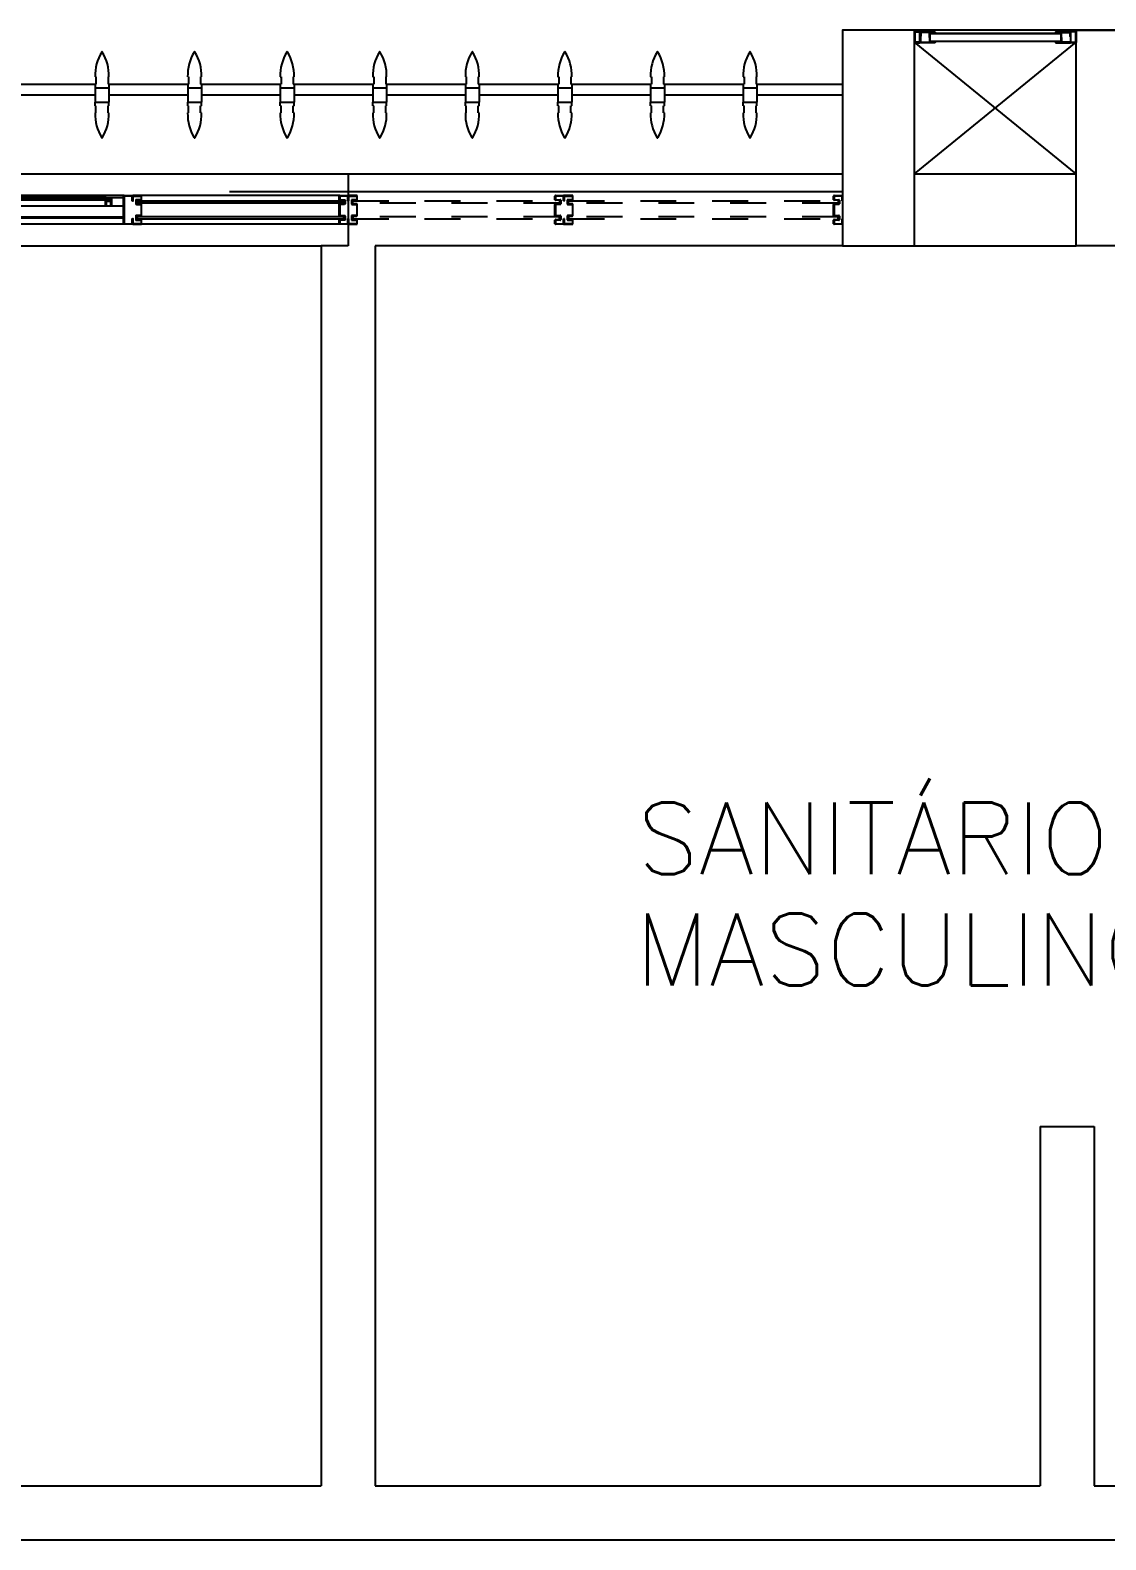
# Model space of a CAD drawing. Header units: millimetres. Extents: x 2801 to 3319, y 1187 to 1422.
# Drawn here: x 3024.065 to 3027.057, y 1353.8 to 1358 of the extents above; entities that cross this region are included whole.
import ezdxf

# ---------------------------------------------------------------- set-up
doc = ezdxf.new("R2010")
doc.units = ezdxf.units.MM
doc.linetypes.add('HIDDEN', pattern=[0.375, 0.25, -0.125])
for name, color, linetype in [('AR- ALV1', 235, 'Continuous'), ('AR-ALV', 2, 'Continuous'), ('AR-BRISES', 1, 'Continuous'), ('AR-ESQ', 1, 'Continuous'), ('AR-ESTC', 3, 'Continuous'), ('AR-PEITORIL', 1, 'Continuous'), ('AR-SHAFT', 1, 'Continuous'), ('BR-PAINEL', 1, 'Continuous'), ('BR-SUPORTE', 1, 'Continuous'), ('DT-ESQ-BAGUETE-C', 2, 'Continuous'), ('DT-ESQ-BAGUETE-V', 1, 'Continuous'), ('DT-ESQ-CHAPA DOBRADA-V', 1, 'Continuous'), ('DT-ESQ-MARCO-V', 1, 'Continuous'), ('DT-ESQ-PERFIL CADEIRA-C', 2, 'Continuous'), ('DT-ESQ-PERFIL CADEIRA-V', 1, 'Continuous'), ('DT-ESQ-PERFIL U-C', 2, 'Continuous'), ('DT-ESQ-PERFIL U-V', 1, 'Continuous'), ('DT-ESQ-VENEZIANA-C', 2, 'Continuous'), ('DT-ESQ-VENEZIANA-V', 2, 'Continuous'), ('DT-ESQ-VIDRO-C', 2, 'Continuous'), ('DT-ESQ-VIDRO-PROJ', 1, 'HIDDEN'), ('DT-ESQ-VIDRO-V', 2, 'Continuous'), ('TEXTO', 2, 'Continuous')]:
    doc.layers.add(name, color=color, linetype=linetype)
doc.styles.add('UNB-100', font='simplex.shx', dxfattribs={"height": 0.2})

# ---------------------------------------------------------------- blocks, each defined once
blk = doc.blocks.new('EF53-P')
at = {"layer": 'DT-ESQ-BAGUETE-C', "ltscale": 0.1}
blk.add_lwpolyline([(2.0485, -0.125), (2.035, -0.125), (2.035, -0.1235), (2.048, -0.1235, 0.414214), (2.0485, -0.123), (2.0485, -0.112, 0.414214), (2.048, -0.1115), (2.035, -0.1115), (2.035, -0.11), (2.0485, -0.11, -0.414214), (2.05, -0.1115), (2.05, -0.1235, -0.414214)], format="xyb", close=True, dxfattribs=at)
at = {"layer": 'DT-ESQ-BAGUETE-V', "ltscale": 0.1}
blk.add_line((2.0485, -0.11), (2.5265, -0.11), dxfattribs=at)
at = {"layer": 'DT-ESQ-CHAPA DOBRADA-V', "ltscale": 0.1}
for p, q in [((2, -0.077), (2.5615, -0.077)), ((2, -0.08), (2.5615, -0.08))]:
    blk.add_line(p, q, dxfattribs=at)
at = {"layer": 'DT-ESQ-MARCO-V', "ltscale": 0.1}
for p, q in [((1.3985, -0.06), (1.9515, -0.06)), ((1.3985, -0.14), (1.9515, -0.14))]:
    blk.add_line(p, q, dxfattribs=at)
at = {"layer": 'DT-ESQ-PERFIL CADEIRA-C', "ltscale": 0.1}
blk.add_line((2, -0.1335), (2.0485, -0.1335), dxfattribs=at)
blk.add_lwpolyline([(2.0485, -0.135), (2, -0.135), (2, -0.1335), (2.035, -0.1335, -0.198912), (2.0339, -0.1331, -0.198913), (2.0335, -0.132), (2.0335, -0.112, 0.414214), (2.033, -0.1115), (2, -0.1115), (2, -0.11), (2.0335, -0.11, -0.414214), (2.035, -0.1115), (2.035, -0.1235), (2.035, -0.125), (2.035, -0.132), (2.0485, -0.132, -1)], format="xyb", close=True, dxfattribs=at)
at = {"layer": 'DT-ESQ-PERFIL CADEIRA-V', "ltscale": 0.1}
blk.add_line((2.0485, -0.135), (2.5265, -0.135), dxfattribs=at)
at = {"layer": 'DT-ESQ-PERFIL U-C', "ltscale": 0.1}
for points in [[(1.4, -0.1285), (1.4, -0.1385, -0.414214), (1.3985, -0.14), (1.3765, -0.14, -0.414214), (1.375, -0.1385), (1.375, -0.125), (1.3765, -0.125), (1.3765, -0.138, 0.414214), (1.377, -0.1385), (1.398, -0.1385, 0.414214), (1.3985, -0.138), (1.3985, -0.1285), (1.3855, -0.1285, -0.414214), (1.384, -0.127), (1.384, -0.117, -0.414214), (1.3855, -0.1155), (1.3985, -0.1155), (1.3985, -0.0845), (1.3855, -0.0845, -0.414214), (1.384, -0.083), (1.384, -0.073, -0.414214), (1.3855, -0.0715), (1.3985, -0.0715), (1.3985, -0.062, 0.414214), (1.398, -0.0615), (1.377, -0.0615, 0.414214), (1.3765, -0.062), (1.3765, -0.075), (1.375, -0.075), (1.375, -0.0615, -0.414214), (1.3765, -0.06), (1.3985, -0.06, -0.414214), (1.4, -0.0615), (1.4, -0.0715, -0.414214), (1.3985, -0.073), (1.3855, -0.073), (1.3855, -0.083), (1.3985, -0.083), (1.3985, -0.083, -0.414214), (1.4, -0.0845), (1.4, -0.1155, -0.414214), (1.3985, -0.117), (1.3985, -0.117), (1.3855, -0.117), (1.3855, -0.127), (1.3985, -0.127, -0.414214)], [(1.95, -0.1285), (1.95, -0.1385, 0.414214), (1.9515, -0.14), (1.9735, -0.14, 0.414214), (1.975, -0.1385), (1.975, -0.125), (1.9735, -0.125), (1.9735, -0.138, -0.414214), (1.973, -0.1385), (1.952, -0.1385, -0.414214), (1.9515, -0.138), (1.9515, -0.1285), (1.9645, -0.1285, 0.414214), (1.966, -0.127), (1.966, -0.117, 0.414214), (1.9645, -0.1155), (1.9515, -0.1155), (1.9515, -0.0845), (1.9645, -0.0845, 0.414214), (1.966, -0.083), (1.966, -0.073, 0.414214), (1.9645, -0.0715), (1.9515, -0.0715), (1.9515, -0.062, -0.414214), (1.952, -0.0615), (1.973, -0.0615, -0.414214), (1.9735, -0.062), (1.9735, -0.075), (1.975, -0.075), (1.975, -0.0615, 0.414214), (1.9735, -0.06), (1.9515, -0.06, 0.414214), (1.95, -0.0615), (1.95, -0.0715, 0.414214), (1.9515, -0.073), (1.9645, -0.073), (1.9645, -0.083), (1.9515, -0.083), (1.9515, -0.083, 0.414214), (1.95, -0.0845), (1.95, -0.1155, 0.414214), (1.9515, -0.117), (1.9515, -0.117), (1.9645, -0.117), (1.9645, -0.127), (1.9515, -0.127, 0.414214)], [(1.975, -0.0615, -0.414214), (1.9765, -0.06), (1.9985, -0.06, -0.414214), (2, -0.0615), (2, -0.1385, -0.414214), (1.9985, -0.14), (1.9765, -0.14, -0.414214), (1.975, -0.1385), (1.975, -0.125), (1.9765, -0.125), (1.9765, -0.138, 0.414214), (1.977, -0.1385), (1.998, -0.1385, 0.414214), (1.9985, -0.138), (1.9985, -0.062, 0.414214), (1.998, -0.0615), (1.977, -0.0615, 0.414214), (1.9765, -0.062), (1.9765, -0.075), (1.975, -0.075)]]:
    blk.add_lwpolyline(points, format="xyb", close=True, dxfattribs=at)
at = {"layer": 'DT-ESQ-PERFIL U-V', "ltscale": 0.1}
for p, q in [((1.9985, -0.06), (3.1515, -0.06)), ((1.9985, -0.14), (3.1515, -0.14))]:
    blk.add_line(p, q, dxfattribs=at)
at = {"layer": 'DT-ESQ-VIDRO-C', "ltscale": 0.1}
for points in [[(1.9625, -0.081), (1.9625, -0.075), (1.3875, -0.075), (1.3875, -0.081)], [(2.038, -0.13), (2.038, -0.127), (2.537, -0.127), (2.537, -0.13)]]:
    blk.add_lwpolyline(points, close=True, dxfattribs=at)
at = {"layer": 'DT-ESQ-VIDRO-PROJ', "ltscale": 0.1}
for points in [[(0.025, -0.1285), (0.025, -0.1385, -0.414214), (0.0235, -0.14), (0.0015, -0.14, -0.414214), (0, -0.1385), (0, -0.125), (0.0015, -0.125), (0.0015, -0.138, 0.414214), (0.002, -0.1385), (0.023, -0.1385, 0.414214), (0.0235, -0.138), (0.0235, -0.1285), (0.0105, -0.1285, -0.414214), (0.009, -0.127), (0.009, -0.117, -0.414214), (0.0105, -0.1155), (0.0235, -0.1155), (0.0235, -0.0845), (0.0105, -0.0845, -0.414214), (0.009, -0.083), (0.009, -0.073, -0.414214), (0.0105, -0.0715), (0.0235, -0.0715), (0.0235, -0.062, 0.414214), (0.023, -0.0615), (0.002, -0.0615, 0.414214), (0.0015, -0.062), (0.0015, -0.075), (0, -0.075), (0, -0.0615, -0.414214), (0.0015, -0.06), (0.0235, -0.06, -0.414214), (0.025, -0.0615), (0.025, -0.0715, -0.414214), (0.0235, -0.073), (0.0105, -0.073), (0.0105, -0.083), (0.0235, -0.083), (0.0235, -0.083, -0.414214), (0.025, -0.0845), (0.025, -0.1155, -0.414214), (0.0235, -0.117), (0.0235, -0.117), (0.0105, -0.117), (0.0105, -0.127), (0.0235, -0.127, -0.414214)], [(0.75, -0.1285), (0.75, -0.1385, 0.414214), (0.7515, -0.14), (0.7735, -0.14, 0.414214), (0.775, -0.1385), (0.775, -0.125), (0.7735, -0.125), (0.7735, -0.138, -0.414214), (0.773, -0.1385), (0.752, -0.1385, -0.414214), (0.7515, -0.138), (0.7515, -0.1285), (0.7645, -0.1285, 0.414214), (0.766, -0.127), (0.766, -0.117, 0.414214), (0.7645, -0.1155), (0.7515, -0.1155), (0.7515, -0.0845), (0.7645, -0.0845, 0.414214), (0.766, -0.083), (0.766, -0.073, 0.414214), (0.7645, -0.0715), (0.7515, -0.0715), (0.7515, -0.062, -0.414214), (0.752, -0.0615), (0.773, -0.0615, -0.414214), (0.7735, -0.062), (0.7735, -0.075), (0.775, -0.075), (0.775, -0.0615, 0.414214), (0.7735, -0.06), (0.7515, -0.06, 0.414214), (0.75, -0.0615), (0.75, -0.0715, 0.414214), (0.7515, -0.073), (0.7645, -0.073), (0.7645, -0.083), (0.7515, -0.083), (0.7515, -0.083, 0.414214), (0.75, -0.0845), (0.75, -0.1155, 0.414214), (0.7515, -0.117), (0.7515, -0.117), (0.7645, -0.117), (0.7645, -0.127), (0.7515, -0.127, 0.414214)], [(0.8, -0.1285), (0.8, -0.1385, -0.414214), (0.7985, -0.14), (0.7765, -0.14, -0.414214), (0.775, -0.1385), (0.775, -0.125), (0.7765, -0.125), (0.7765, -0.138, 0.414214), (0.777, -0.1385), (0.798, -0.1385, 0.414214), (0.7985, -0.138), (0.7985, -0.1285), (0.7855, -0.1285, -0.414214), (0.784, -0.127), (0.784, -0.117, -0.414214), (0.7855, -0.1155), (0.7985, -0.1155), (0.7985, -0.0845), (0.7855, -0.0845, -0.414214), (0.784, -0.083), (0.784, -0.073, -0.414214), (0.7855, -0.0715), (0.7985, -0.0715), (0.7985, -0.062, 0.414214), (0.798, -0.0615), (0.777, -0.0615, 0.414214), (0.7765, -0.062), (0.7765, -0.075), (0.775, -0.075), (0.775, -0.0615, -0.414214), (0.7765, -0.06), (0.7985, -0.06, -0.414214), (0.8, -0.0615), (0.8, -0.0715, -0.414214), (0.7985, -0.073), (0.7855, -0.073), (0.7855, -0.083), (0.7985, -0.083), (0.7985, -0.083, -0.414214), (0.8, -0.0845), (0.8, -0.1155, -0.414214), (0.7985, -0.117), (0.7985, -0.117), (0.7855, -0.117), (0.7855, -0.127), (0.7985, -0.127, -0.414214)], [(1.35, -0.1285), (1.35, -0.1385, 0.414214), (1.3515, -0.14), (1.3735, -0.14, 0.414214), (1.375, -0.1385), (1.375, -0.125), (1.3735, -0.125), (1.3735, -0.138, -0.414214), (1.373, -0.1385), (1.352, -0.1385, -0.414214), (1.3515, -0.138), (1.3515, -0.1285), (1.3645, -0.1285, 0.414214), (1.366, -0.127), (1.366, -0.117, 0.414214), (1.3645, -0.1155), (1.3515, -0.1155), (1.3515, -0.0845), (1.3645, -0.0845, 0.414214), (1.366, -0.083), (1.366, -0.073, 0.414214), (1.3645, -0.0715), (1.3515, -0.0715), (1.3515, -0.062, -0.414214), (1.352, -0.0615), (1.373, -0.0615, -0.414214), (1.3735, -0.062), (1.3735, -0.075), (1.375, -0.075), (1.375, -0.0615, 0.414214), (1.3735, -0.06), (1.3515, -0.06, 0.414214), (1.35, -0.0615), (1.35, -0.0715, 0.414214), (1.3515, -0.073), (1.3645, -0.073), (1.3645, -0.083), (1.3515, -0.083), (1.3515, -0.083, 0.414214), (1.35, -0.0845), (1.35, -0.1155, 0.414214), (1.3515, -0.117), (1.3515, -0.117), (1.3645, -0.117), (1.3645, -0.127), (1.3515, -0.127, 0.414214)]]:
    blk.add_lwpolyline(points, format="xyb", close=True, dxfattribs=at)
for points in [[(0.7625, -0.081), (0.7625, -0.075), (0.0125, -0.075), (0.0125, -0.081)], [(1.3625, -0.081), (1.3625, -0.075), (0.7875, -0.075), (0.7875, -0.081)], [(0.7625, -0.119), (0.7625, -0.125), (0.0125, -0.125), (0.0125, -0.119)], [(1.3625, -0.119), (1.3625, -0.125), (0.7875, -0.125), (0.7875, -0.119)]]:
    blk.add_lwpolyline(points, close=True, dxfattribs=at)
at = {"layer": 'DT-ESQ-VIDRO-V', "ltscale": 0.1}
blk.add_lwpolyline([(1.9625, -0.119), (1.9625, -0.125), (1.3875, -0.125), (1.3875, -0.119)], close=True, dxfattribs=at)
blk = doc.blocks.new('BR-MODULO8')
at = {"layer": 'BR-PAINEL'}
for p, q in [((-2.0792, 0.27), (-2.0767, 0.27)), ((-2.0767, 0.27), (-2.0767, 0.25)), ((-2.0433, 0.27), (-2.0433, 0.25)), ((-2.0408, 0.27), (-2.0433, 0.27)), ((-1.8217, 0.27), (-1.8192, 0.27)), ((-1.8192, 0.27), (-1.8192, 0.25)), ((-1.7858, 0.27), (-1.7858, 0.25)), ((-1.7833, 0.27), (-1.7858, 0.27)), ((-1.5642, 0.27), (-1.5617, 0.27)), ((-1.5617, 0.27), (-1.5617, 0.25)), ((-1.5283, 0.27), (-1.5283, 0.25)), ((-1.5258, 0.27), (-1.5283, 0.27)), ((-1.3067, 0.27), (-1.3042, 0.27)), ((-1.3042, 0.27), (-1.3042, 0.25)), ((-1.2708, 0.27), (-1.2708, 0.25)), ((-1.2683, 0.27), (-1.2708, 0.27)), ((-1.0492, 0.27), (-1.0467, 0.27)), ((-1.0467, 0.27), (-1.0467, 0.25)), ((-1.0133, 0.27), (-1.0133, 0.25)), ((-1.0108, 0.27), (-1.0133, 0.27)), ((-0.7917, 0.27), (-0.7892, 0.27)), ((-0.7892, 0.27), (-0.7892, 0.25)), ((-0.7558, 0.27), (-0.7558, 0.25)), ((-0.7533, 0.27), (-0.7558, 0.27)), ((-0.5342, 0.27), (-0.5317, 0.27)), ((-0.5317, 0.27), (-0.5317, 0.25)), ((-0.4958, 0.27), (-0.4983, 0.27)), ((-0.4983, 0.27), (-0.4983, 0.25)), ((-0.2767, 0.27), (-0.2742, 0.27)), ((-0.2742, 0.27), (-0.2742, 0.25)), ((-0.2408, 0.27), (-0.2408, 0.25)), ((-0.2383, 0.27), (-0.2408, 0.27)), ((-2.0792, 0.25), (-2.0792, 0.24)), ((-2.0792, 0.25), (-2.0767, 0.25)), ((-2.0792, 0.24), (-2.0408, 0.24)), ((-2.0792, 0.24), (-2.0792, 0.2)), ((-2.0408, 0.25), (-2.0433, 0.25)), ((-2.0408, 0.25), (-2.0408, 0.24)), ((-2.0408, 0.24), (-2.0408, 0.2)), ((-1.8217, 0.25), (-1.8217, 0.24)), ((-1.8217, 0.25), (-1.8192, 0.25)), ((-1.8217, 0.24), (-1.7833, 0.24)), ((-1.8217, 0.24), (-1.8217, 0.2)), ((-1.7833, 0.25), (-1.7858, 0.25)), ((-1.7833, 0.25), (-1.7833, 0.24)), ((-1.7833, 0.24), (-1.7833, 0.2)), ((-1.5642, 0.25), (-1.5642, 0.24)), ((-1.5642, 0.25), (-1.5617, 0.25)), ((-1.5642, 0.24), (-1.5258, 0.24)), ((-1.5642, 0.24), (-1.5642, 0.2)), ((-1.5258, 0.25), (-1.5283, 0.25)), ((-1.5258, 0.25), (-1.5258, 0.24)), ((-1.5258, 0.24), (-1.5258, 0.2)), ((-1.3067, 0.25), (-1.3067, 0.24)), ((-1.3067, 0.25), (-1.3042, 0.25)), ((-1.3067, 0.24), (-1.2683, 0.24)), ((-1.3067, 0.24), (-1.3067, 0.2)), ((-1.2683, 0.25), (-1.2708, 0.25)), ((-1.2683, 0.25), (-1.2683, 0.24)), ((-1.2683, 0.24), (-1.2683, 0.2)), ((-1.0492, 0.25), (-1.0492, 0.24)), ((-1.0492, 0.25), (-1.0467, 0.25)), ((-1.0492, 0.24), (-1.0108, 0.24)), ((-1.0492, 0.24), (-1.0492, 0.2)), ((-1.0108, 0.25), (-1.0133, 0.25)), ((-1.0108, 0.25), (-1.0108, 0.24)), ((-1.0108, 0.24), (-1.0108, 0.2)), ((-0.7917, 0.25), (-0.7917, 0.24)), ((-0.7917, 0.25), (-0.7892, 0.25)), ((-0.7917, 0.24), (-0.7533, 0.24)), ((-0.7917, 0.24), (-0.7917, 0.2)), ((-0.7533, 0.25), (-0.7558, 0.25)), ((-0.7533, 0.25), (-0.7533, 0.24)), ((-0.7533, 0.24), (-0.7533, 0.2)), ((-0.5342, 0.25), (-0.5317, 0.25)), ((-0.5342, 0.25), (-0.5342, 0.24)), ((-0.5342, 0.24), (-0.5342, 0.2)), ((-0.5342, 0.24), (-0.4958, 0.24)), ((-0.4958, 0.25), (-0.4983, 0.25)), ((-0.4958, 0.25), (-0.4958, 0.24)), ((-0.4958, 0.24), (-0.4958, 0.2)), ((-0.2767, 0.25), (-0.2767, 0.24)), ((-0.2767, 0.25), (-0.2742, 0.25)), ((-0.2767, 0.24), (-0.2383, 0.24)), ((-0.2767, 0.24), (-0.2767, 0.2)), ((-0.2383, 0.25), (-0.2408, 0.25)), ((-0.2383, 0.25), (-0.2383, 0.24)), ((-0.2383, 0.24), (-0.2383, 0.2)), ((-2.0792, 0.2), (-2.0408, 0.2)), ((-2.0792, 0.19), (-2.0792, 0.2)), ((-2.0792, 0.19), (-2.0767, 0.19)), ((-2.0792, 0.17), (-2.0767, 0.17)), ((-2.0767, 0.17), (-2.0767, 0.19)), ((-2.0408, 0.19), (-2.0433, 0.19)), ((-2.0433, 0.17), (-2.0433, 0.19)), ((-2.0408, 0.17), (-2.0433, 0.17)), ((-2.0408, 0.19), (-2.0408, 0.2)), ((-1.8217, 0.2), (-1.7833, 0.2)), ((-1.8217, 0.19), (-1.8217, 0.2)), ((-1.8217, 0.19), (-1.8192, 0.19)), ((-1.8217, 0.17), (-1.8192, 0.17)), ((-1.8192, 0.17), (-1.8192, 0.19)), ((-1.7833, 0.19), (-1.7858, 0.19)), ((-1.7858, 0.17), (-1.7858, 0.19)), ((-1.7833, 0.17), (-1.7858, 0.17)), ((-1.7833, 0.19), (-1.7833, 0.2)), ((-1.5642, 0.2), (-1.5258, 0.2)), ((-1.5642, 0.19), (-1.5642, 0.2)), ((-1.5642, 0.19), (-1.5617, 0.19)), ((-1.5642, 0.17), (-1.5617, 0.17)), ((-1.5617, 0.17), (-1.5617, 0.19)), ((-1.5258, 0.19), (-1.5283, 0.19)), ((-1.5283, 0.17), (-1.5283, 0.19)), ((-1.5258, 0.17), (-1.5283, 0.17)), ((-1.5258, 0.19), (-1.5258, 0.2)), ((-1.3067, 0.2), (-1.2683, 0.2)), ((-1.3067, 0.19), (-1.3067, 0.2)), ((-1.3067, 0.19), (-1.3042, 0.19)), ((-1.3067, 0.17), (-1.3042, 0.17)), ((-1.3042, 0.17), (-1.3042, 0.19)), ((-1.2683, 0.19), (-1.2708, 0.19)), ((-1.2708, 0.17), (-1.2708, 0.19)), ((-1.2683, 0.17), (-1.2708, 0.17)), ((-1.2683, 0.19), (-1.2683, 0.2)), ((-1.0492, 0.2), (-1.0108, 0.2)), ((-1.0492, 0.19), (-1.0492, 0.2)), ((-1.0492, 0.19), (-1.0467, 0.19)), ((-1.0492, 0.17), (-1.0467, 0.17)), ((-1.0467, 0.17), (-1.0467, 0.19)), ((-1.0108, 0.19), (-1.0133, 0.19)), ((-1.0133, 0.17), (-1.0133, 0.19)), ((-1.0108, 0.17), (-1.0133, 0.17)), ((-1.0108, 0.19), (-1.0108, 0.2)), ((-0.7917, 0.2), (-0.7533, 0.2)), ((-0.7917, 0.19), (-0.7917, 0.2)), ((-0.7917, 0.19), (-0.7892, 0.19)), ((-0.7917, 0.17), (-0.7892, 0.17)), ((-0.7892, 0.17), (-0.7892, 0.19)), ((-0.7533, 0.19), (-0.7558, 0.19)), ((-0.7558, 0.17), (-0.7558, 0.19)), ((-0.7533, 0.17), (-0.7558, 0.17)), ((-0.7533, 0.19), (-0.7533, 0.2)), ((-0.5342, 0.19), (-0.5342, 0.2)), ((-0.5342, 0.2), (-0.4958, 0.2)), ((-0.5342, 0.19), (-0.5317, 0.19)), ((-0.5342, 0.17), (-0.5317, 0.17)), ((-0.5317, 0.17), (-0.5317, 0.19)), ((-0.4983, 0.17), (-0.4983, 0.19)), ((-0.4958, 0.19), (-0.4983, 0.19)), ((-0.4958, 0.17), (-0.4983, 0.17)), ((-0.4958, 0.19), (-0.4958, 0.2)), ((-0.2767, 0.2), (-0.2383, 0.2)), ((-0.2767, 0.19), (-0.2767, 0.2)), ((-0.2767, 0.19), (-0.2742, 0.19)), ((-0.2767, 0.17), (-0.2742, 0.17)), ((-0.2742, 0.17), (-0.2742, 0.19)), ((-0.2383, 0.19), (-0.2408, 0.19)), ((-0.2408, 0.17), (-0.2408, 0.19)), ((-0.2383, 0.17), (-0.2408, 0.17)), ((-0.2383, 0.19), (-0.2383, 0.2))]:
    blk.add_line(p, q, dxfattribs=at)
for centre, radius, start, end in [((-1.9542, 0.2739), 0.1251, 148.4721, 181.772), ((-2.06, 0.3387), 0.001, 37.1012, 142.8988), ((-2.1658, 0.2739), 0.1251, 358.228, 31.5279), ((-1.6967, 0.2739), 0.1251, 148.4721, 181.772), ((-1.8025, 0.3387), 0.001, 37.1012, 142.8988), ((-1.9083, 0.2739), 0.1251, 358.228, 31.5279), ((-1.4392, 0.2739), 0.1251, 148.4721, 181.772), ((-1.545, 0.3387), 0.001, 37.1012, 142.8988), ((-1.6508, 0.2739), 0.1251, 358.228, 31.5279), ((-1.1817, 0.2739), 0.1251, 148.4721, 181.772), ((-1.2875, 0.3387), 0.001, 37.1012, 142.8988), ((-1.3933, 0.2739), 0.1251, 358.228, 31.5279), ((-0.9242, 0.2739), 0.1251, 148.4721, 181.772), ((-1.03, 0.3387), 0.001, 37.1012, 142.8988), ((-1.1358, 0.2739), 0.1251, 358.228, 31.5279), ((-0.6667, 0.2739), 0.1251, 148.4721, 181.772), ((-0.7725, 0.3387), 0.001, 37.1012, 142.8988), ((-0.8783, 0.2739), 0.1251, 358.228, 31.5279), ((-0.4092, 0.2739), 0.1251, 148.4721, 181.772), ((-0.515, 0.3387), 0.001, 37.1012, 142.8988), ((-0.6208, 0.2739), 0.1251, 358.228, 31.5279), ((-0.1517, 0.2739), 0.1251, 148.4721, 181.772), ((-0.2575, 0.3387), 0.001, 37.1012, 142.8988), ((-0.3633, 0.2739), 0.1251, 358.228, 31.5279), ((-1.9542, 0.1661), 0.1251, 178.228, 211.5279), ((-2.1658, 0.1661), 0.1251, 328.4721, 1.772), ((-1.6967, 0.1661), 0.1251, 178.228, 211.5279), ((-1.9083, 0.1661), 0.1251, 328.4721, 1.772), ((-1.4392, 0.1661), 0.1251, 178.228, 211.5279), ((-1.6508, 0.1661), 0.1251, 328.4721, 1.772), ((-1.1817, 0.1661), 0.1251, 178.228, 211.5279), ((-1.3933, 0.1661), 0.1251, 328.4721, 1.772), ((-0.9242, 0.1661), 0.1251, 178.228, 211.5279), ((-1.1358, 0.1661), 0.1251, 328.4721, 1.772), ((-0.6667, 0.1661), 0.1251, 178.228, 211.5279), ((-0.8783, 0.1661), 0.1251, 328.4721, 1.772), ((-0.4092, 0.1661), 0.1251, 178.228, 211.5279), ((-0.6208, 0.1661), 0.1251, 328.4721, 1.772), ((-0.1517, 0.1661), 0.1251, 178.228, 211.5279), ((-0.3633, 0.1661), 0.1251, 328.4721, 1.772), ((-2.06, 0.1013), 0.001, 217.1012, 322.8988), ((-1.8025, 0.1013), 0.001, 217.1012, 322.8988), ((-1.545, 0.1013), 0.001, 217.1012, 322.8988), ((-1.2875, 0.1013), 0.001, 217.1012, 322.8988), ((-1.03, 0.1013), 0.001, 217.1012, 322.8988), ((-0.7725, 0.1013), 0.001, 217.1012, 322.8988), ((-0.515, 0.1013), 0.001, 217.1012, 322.8988), ((-0.2575, 0.1013), 0.001, 217.1012, 322.8988)]:
    blk.add_arc(centre, radius, start, end, dxfattribs=at)
at = {"layer": 'BR-SUPORTE'}
for p, q in [((-2.2983, 0.25), (-2.0767, 0.25)), ((-2.2983, 0.22), (-2.0792, 0.22)), ((-2.0408, 0.25), (-1.8192, 0.25)), ((-2.0408, 0.22), (-1.8217, 0.22)), ((-1.7833, 0.25), (-1.5617, 0.25)), ((-1.7833, 0.22), (-1.5642, 0.22)), ((-1.5258, 0.25), (-1.3042, 0.25)), ((-1.5258, 0.22), (-1.3067, 0.22)), ((-1.2683, 0.25), (-1.0467, 0.25)), ((-1.2683, 0.22), (-1.0492, 0.22)), ((-1.0108, 0.25), (-0.7892, 0.25)), ((-1.0108, 0.22), (-0.7917, 0.22)), ((-0.7533, 0.25), (-0.5317, 0.25)), ((-0.7533, 0.22), (-0.5342, 0.22)), ((-0.4958, 0.25), (-0.2742, 0.25)), ((-0.4958, 0.22), (-0.2767, 0.22)), ((-0.2383, 0.25), (0, 0.25)), ((-0.2383, 0.22), (0, 0.22))]:
    blk.add_line(p, q, dxfattribs=at)
blk = doc.blocks.new('EF01C-P')
at = {"layer": 'DT-ESQ-BAGUETE-C', "ltscale": 0.1}
for points in [[(0.0015, 0.035), (0.015, 0.035), (0.015, 0.0335), (0.0015, 0.0335), (0.0015, 0.005), (0.015, 0.005), (0.015, 0.0035), (0.0015, 0.0035, -0.414214), (0, 0.005), (0, 0.0335, -0.414214)], [(0.4485, 0.035), (0.435, 0.035), (0.435, 0.0335), (0.4485, 0.0335), (0.4485, 0.005), (0.435, 0.005), (0.435, 0.0035), (0.4485, 0.0035, 0.414214), (0.45, 0.005), (0.45, 0.0335, 0.414214)]]:
    blk.add_lwpolyline(points, format="xyb", close=True, dxfattribs=at)
at = {"layer": 'DT-ESQ-PERFIL CADEIRA-C', "ltscale": 0.1}
for points in [[(0.01, 0.0015), (0.01, 0.003), (0.0015, 0.003, 1), (0.0015, 0), (0.015, 0, 0.414214), (0.0165, 0.0015), (0.0165, 0.0335), (0.043, 0.0335)], [(0.043, 0.0065), (0.018, 0.0065), (0.018, 0.0165), (0.0165, 0.0165), (0.0165, 0.0065, 0.414214), (0.018, 0.005), (0.043, 0.005), (0.0565, 0.005, 1), (0.0565, 0.008), (0.043, 0.008), (0.043, 0.02), (0.043, 0.032), (0.0565, 0.032, 1), (0.0565, 0.035), (0.043, 0.035), (0.0165, 0.035, 0.414214), (0.015, 0.0335), (0.015, 0.0015), (0.0015, 0.0015)], [(0.0415, 0.02), (0.0415, 0.032, -0.414214), (0.043, 0.0335), (0.0565, 0.0335)], [(0.0415, 0.02), (0.0415, 0.008, 0.414214), (0.043, 0.0065), (0.0565, 0.0065)], [(0.407, 0.0065), (0.432, 0.0065), (0.432, 0.0165), (0.4335, 0.0165), (0.4335, 0.0065, -0.414214), (0.432, 0.005), (0.407, 0.005), (0.3935, 0.005, -1), (0.3935, 0.008), (0.407, 0.008), (0.407, 0.02), (0.407, 0.032), (0.3935, 0.032, -1), (0.3935, 0.035), (0.407, 0.035), (0.4335, 0.035, -0.414214), (0.435, 0.0335), (0.435, 0.0015), (0.4485, 0.0015)], [(0.4085, 0.02), (0.4085, 0.032, 0.414214), (0.407, 0.0335), (0.3935, 0.0335)], [(0.4085, 0.02), (0.4085, 0.008, -0.414214), (0.407, 0.0065), (0.3935, 0.0065)], [(0.44, 0.0015), (0.44, 0.003), (0.4485, 0.003, -1), (0.4485, 0), (0.435, 0, -0.414214), (0.4335, 0.0015), (0.4335, 0.0335), (0.407, 0.0335)]]:
    blk.add_lwpolyline(points, format="xyb", dxfattribs=at)
at = {"layer": 'DT-ESQ-PERFIL CADEIRA-V', "ltscale": 0.1}
blk.add_line((0.015, 0), (0.435, 0), dxfattribs=at)
at = {"layer": 'DT-ESQ-VENEZIANA-C', "ltscale": 0.1}
for p, q in [((0.043, 0.0105), (0.407, 0.0105)), ((0.043, 0.009), (0.407, 0.009))]:
    blk.add_line(p, q, dxfattribs=at)
at = {"layer": 'DT-ESQ-VENEZIANA-V', "ltscale": 0.1}
blk.add_line((0.043, 0.031), (0.407, 0.031), dxfattribs=at)

msp = doc.modelspace()

# ---------------------------------------------------------------- linework, layer by layer
at = {"layer": 'AR- ALV1'}
for p, q in [((3026.3249, 1357.9998), (3026.3249, 1357.5498)), ((3027.1749, 1357.9998), (3026.3249, 1357.9998)), ((3026.3249, 1357.5498), (3024.6198, 1357.5498))]:
    msp.add_line(p, q, dxfattribs=at)
at = {"layer": 'AR-ALV'}
for p, q in [((3024.9499, 1357.5998), (3026.3249, 1357.5998)), ((3024.9499, 1357.5998), (3024.9499, 1357.3998)), ((3026.5249, 1357.5998), (3026.9749, 1357.5998)), ((3024.8749, 1357.3998), (3024.8749, 1353.9498)), ((3024.9499, 1357.3998), (3024.8749, 1357.3998)), ((3025.0249, 1357.3998), (3025.0249, 1353.9498)), ((3026.3249, 1357.3998), (3025.0249, 1357.3998)), ((3026.5249, 1357.3998), (3026.9749, 1357.3998)), ((3026.8749, 1354.9498), (3027.0249, 1354.9498)), ((3026.8749, 1354.9498), (3026.8749, 1353.9498)), ((3027.0249, 1354.9498), (3027.0249, 1353.9498)), ((3023.4749, 1353.9498), (3024.8749, 1353.9498)), ((3025.0249, 1353.9498), (3026.8749, 1353.9498)), ((3027.0249, 1353.9498), (3027.8749, 1353.9498)), ((3023.4749, 1353.7998), (3028.0249, 1353.7998))]:
    msp.add_line(p, q, dxfattribs=at)
at = {"layer": 'AR-ESTC'}
for points in [[(3026.5249, 1357.9998), (3026.3249, 1357.9998), (3026.3249, 1357.3998), (3026.5249, 1357.3998)], [(3026.9749, 1357.9998), (3027.1749, 1357.9998), (3027.1749, 1357.3998), (3026.9749, 1357.3998)]]:
    msp.add_lwpolyline(points, close=True, dxfattribs=at)
at = {"layer": 'AR-PEITORIL'}
for p, q in [((3021.1749, 1357.5998), (3024.9499, 1357.5998)), ((3021.1749, 1357.3998), (3024.8749, 1357.3998))]:
    msp.add_line(p, q, dxfattribs=at)
at = {"layer": 'AR-SHAFT'}
for p, q in [((3026.5249, 1357.5998), (3026.9749, 1357.9663)), ((3026.9749, 1357.5998), (3026.5249, 1357.9663))]:
    msp.add_line(p, q, dxfattribs=at)

# ---------------------------------------------------------------- block references
at = {"layer": 'AR-BRISES'}
msp.add_blockref('BR-MODULO8', (3026.3249, 1357.5998), dxfattribs=at)
at = {"layer": 'AR-ESQ', "rotation": 180}
for name, p in [('EF01C-P', (3026.9749, 1357.9998)), ('EF53-P', (3026.3249, 1357.3998))]:
    msp.add_blockref(name, p, dxfattribs=at)

# ---------------------------------------------------------------- texts
at = {"layer": 'TEXTO', "style": 'UNB-100'}
for s, p in [('SANITÁRIO', (3025.7534, 1355.6515)), ('MASCULINO', (3025.7477, 1355.3422))]:
    msp.add_text(s, height=0.2, dxfattribs=at).set_placement(p)

doc.saveas('drawing.dxf')
